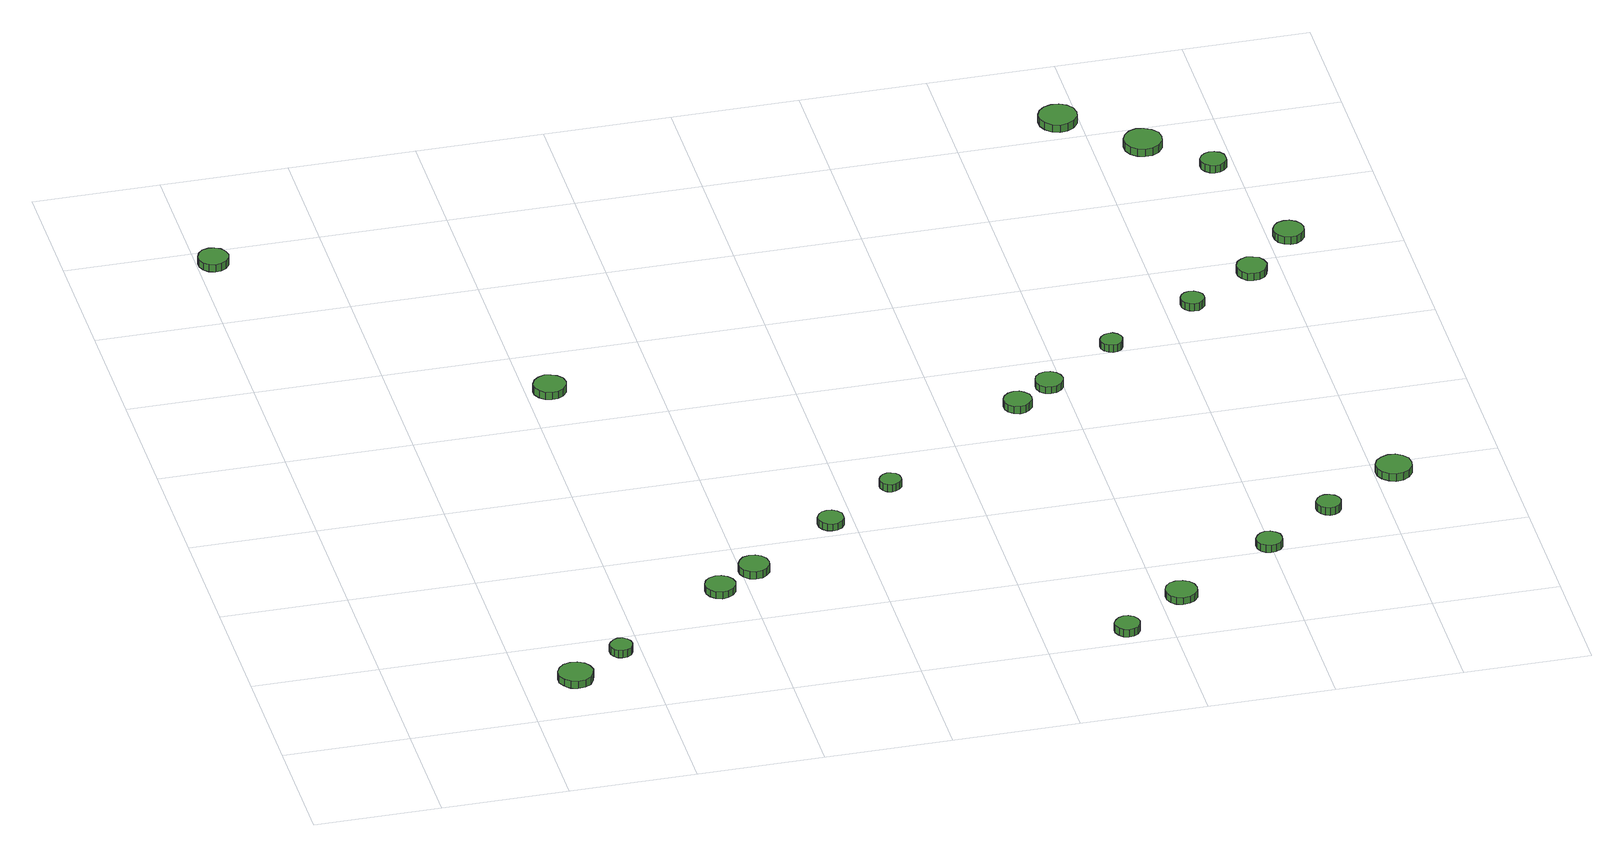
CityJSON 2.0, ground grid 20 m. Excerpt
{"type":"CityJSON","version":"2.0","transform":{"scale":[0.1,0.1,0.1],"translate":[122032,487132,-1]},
"CityObjects":{
"tree1":{"type":"SolitaryVegetationObject","attributes":{"function":"something"},"geometry":[{"type":"MultiSurface","lod":"1","boundaries":[[[0,1,2,3,4,5,6,7,8,9,10,11,12,13,14]],[[15,16,17,18,19,20,21,22,23,24,25,26,27,28,29]],[[0,29,28,1]],[[1,28,27,2]],[[2,27,26,3]],[[3,26,25,4]],[[4,25,24,5]],[[5,24,23,6]],[[6,23,22,7]],[[7,22,21,8]],[[8,21,20,9]],[[9,20,19,10]],[[10,19,18,11]],[[11,18,17,12]],[[12,17,16,13]],[[13,16,15,14]],[[14,15,29,0]]]}]},
"tree2":{"type":"SolitaryVegetationObject","attributes":{"function":"something"},"geometry":[{"type":"MultiSurface","lod":"1","boundaries":[[[30,31,32,33,34,35,36,37,38,39,40,41,42,43,44]],[[45,46,47,48,49,50,51,52,53,54,55,56,57,58,59]],[[30,59,58,31]],[[31,58,57,32]],[[32,57,56,33]],[[33,56,55,34]],[[34,55,54,35]],[[35,54,53,36]],[[36,53,52,37]],[[37,52,51,38]],[[38,51,50,39]],[[39,50,49,40]],[[40,49,48,41]],[[41,48,47,42]],[[42,47,46,43]],[[43,46,45,44]],[[44,45,59,30]]]}]},
"tree3":{"type":"SolitaryVegetationObject","attributes":{"function":"something"},"geometry":[{"type":"MultiSurface","lod":"1","boundaries":[[[60,61,62,63,64,65,66,67,68,69,70,71,72,73,74]],[[75,76,77,78,79,80,81,82,83,84,85,86,87,88,89]],[[60,89,88,61]],[[61,88,87,62]],[[62,87,86,63]],[[63,86,85,64]],[[64,85,84,65]],[[65,84,83,66]],[[66,83,82,67]],[[67,82,81,68]],[[68,81,80,69]],[[69,80,79,70]],[[70,79,78,71]],[[71,78,77,72]],[[72,77,76,73]],[[73,76,75,74]],[[74,75,89,60]]]}]},
"tree4":{"type":"SolitaryVegetationObject","attributes":{"function":"something"},"geometry":[{"type":"MultiSurface","lod":"1","boundaries":[[[90,91,92,93,94,95,96,97,98,99,100,101,102,103,104]],[[105,106,107,108,109,110,111,112,113,114,115,116,117,118,119]],[[90,119,118,91]],[[91,118,117,92]],[[92,117,116,93]],[[93,116,115,94]],[[94,115,114,95]],[[95,114,113,96]],[[96,113,112,97]],[[97,112,111,98]],[[98,111,110,99]],[[99,110,109,100]],[[100,109,108,101]],[[101,108,107,102]],[[102,107,106,103]],[[103,106,105,104]],[[104,105,119,90]]]}]},
"tree5":{"type":"SolitaryVegetationObject","attributes":{"function":"something"},"geometry":[{"type":"MultiSurface","lod":"1","boundaries":[[[120,121,122,123,124,125,126,127,128,129,130,131,132,133,134]],[[135,136,137,138,139,140,141,142,143,144,145,146,147,148,149]],[[120,149,148,121]],[[121,148,147,122]],[[122,147,146,123]],[[123,146,145,124]],[[124,145,144,125]],[[125,144,143,126]],[[126,143,142,127]],[[127,142,141,128]],[[128,141,140,129]],[[129,140,139,130]],[[130,139,138,131]],[[131,138,137,132]],[[132,137,136,133]],[[133,136,135,134]],[[134,135,149,120]]]}]},
"tree6":{"type":"SolitaryVegetationObject","attributes":{"function":"something"},"geometry":[{"type":"MultiSurface","lod":"1","boundaries":[[[150,151,152,153,154,155,156,157,158,159,160,161,162,163,164]],[[165,166,167,168,169,170,171,172,173,174,175,176,177,178,179]],[[150,179,178,151]],[[151,178,177,152]],[[152,177,176,153]],[[153,176,175,154]],[[154,175,174,155]],[[155,174,173,156]],[[156,173,172,157]],[[157,172,171,158]],[[158,171,170,159]],[[159,170,169,160]],[[160,169,168,161]],[[161,168,167,162]],[[162,167,166,163]],[[163,166,165,164]],[[164,165,179,150]]]}]},
"tree7":{"type":"SolitaryVegetationObject","attributes":{"function":"something"},"geometry":[{"type":"MultiSurface","lod":"1","boundaries":[[[180,181,182,183,184,185,186,187,188,189,190,191,192,193,194]],[[195,196,197,198,199,200,201,202,203,204,205,206,207,208,209]],[[180,209,208,181]],[[181,208,207,182]],[[182,207,206,183]],[[183,206,205,184]],[[184,205,204,185]],[[185,204,203,186]],[[186,203,202,187]],[[187,202,201,188]],[[188,201,200,189]],[[189,200,199,190]],[[190,199,198,191]],[[191,198,197,192]],[[192,197,196,193]],[[193,196,195,194]],[[194,195,209,180]]]}]},
"tree8":{"type":"SolitaryVegetationObject","attributes":{"function":"something"},"geometry":[{"type":"MultiSurface","lod":"1","boundaries":[[[210,211,212,213,214,215,216,217,218,219,220,221,222,223,224]],[[225,226,227,228,229,230,231,232,233,234,235,236,237,238,239]],[[210,239,238,211]],[[211,238,237,212]],[[212,237,236,213]],[[213,236,235,214]],[[214,235,234,215]],[[215,234,233,216]],[[216,233,232,217]],[[217,232,231,218]],[[218,231,230,219]],[[219,230,229,220]],[[220,229,228,221]],[[221,228,227,222]],[[222,227,226,223]],[[223,226,225,224]],[[224,225,239,210]]]}]},
"tree9":{"type":"SolitaryVegetationObject","attributes":{"function":"something"},"geometry":[{"type":"MultiSurface","lod":"1","boundaries":[[[240,241,242,243,244,245,246,247,248,249,250,251,252,253,254]],[[255,256,257,258,259,260,261,262,263,264,265,266,267,268,269]],[[240,269,268,241]],[[241,268,267,242]],[[242,267,266,243]],[[243,266,265,244]],[[244,265,264,245]],[[245,264,263,246]],[[246,263,262,247]],[[247,262,261,248]],[[248,261,260,249]],[[249,260,259,250]],[[250,259,258,251]],[[251,258,257,252]],[[252,257,256,253]],[[253,256,255,254]],[[254,255,269,240]]]}]},
"tree10":{"type":"SolitaryVegetationObject","attributes":{"function":"something"},"geometry":[{"type":"MultiSurface","lod":"1","boundaries":[[[270,271,272,273,274,275,276,277,278,279,280,281,282,283,284]],[[285,286,287,288,289,290,291,292,293,294,295,296,297,298,299]],[[270,299,298,271]],[[271,298,297,272]],[[272,297,296,273]],[[273,296,295,274]],[[274,295,294,275]],[[275,294,293,276]],[[276,293,292,277]],[[277,292,291,278]],[[278,291,290,279]],[[279,290,289,280]],[[280,289,288,281]],[[281,288,287,282]],[[282,287,286,283]],[[283,286,285,284]],[[284,285,299,270]]]}]},
"tree11":{"type":"SolitaryVegetationObject","attributes":{"function":"something"},"geometry":[{"type":"MultiSurface","lod":"1","boundaries":[[[300,301,302,303,304,305,306,307,308,309,310,311,312,313,314]],[[315,316,317,318,319,320,321,322,323,324,325,326,327,328,329]],[[300,329,328,301]],[[301,328,327,302]],[[302,327,326,303]],[[303,326,325,304]],[[304,325,324,305]],[[305,324,323,306]],[[306,323,322,307]],[[307,322,321,308]],[[308,321,320,309]],[[309,320,319,310]],[[310,319,318,311]],[[311,318,317,312]],[[312,317,316,313]],[[313,316,315,314]],[[314,315,329,300]]]}]},
"tree12":{"type":"SolitaryVegetationObject","attributes":{"function":"something"},"geometry":[{"type":"MultiSurface","lod":"1","boundaries":[[[330,331,332,333,334,335,336,337,338,339,340,341,342,343,344]],[[345,346,347,348,349,350,351,352,353,354,355,356,357,358,359]],[[330,359,358,331]],[[331,358,357,332]],[[332,357,356,333]],[[333,356,355,334]],[[334,355,354,335]],[[335,354,353,336]],[[336,353,352,337]],[[337,352,351,338]],[[338,351,350,339]],[[339,350,349,340]],[[340,349,348,341]],[[341,348,347,342]],[[342,347,346,343]],[[343,346,345,344]],[[344,345,359,330]]]}]},
"tree13":{"type":"SolitaryVegetationObject","attributes":{"function":"something"},"geometry":[{"type":"MultiSurface","lod":"1","boundaries":[[[360,361,362,363,364,365,366,367,368,369,370,371,372,373,374]],[[375,376,377,378,379,380,381,382,383,384,385,386,387,388,389]],[[360,389,388,361]],[[361,388,387,362]],[[362,387,386,363]],[[363,386,385,364]],[[364,385,384,365]],[[365,384,383,366]],[[366,383,382,367]],[[367,382,381,368]],[[368,381,380,369]],[[369,380,379,370]],[[370,379,378,371]],[[371,378,377,372]],[[372,377,376,373]],[[373,376,375,374]],[[374,375,389,360]]]}]},
"tree14":{"type":"SolitaryVegetationObject","attributes":{"function":"something"},"geometry":[{"type":"MultiSurface","lod":"1","boundaries":[[[390,391,392,393,394,395,396,397,398,399,400,401,402,403,404]],[[405,406,407,408,409,410,411,412,413,414,415,416,417,418,419]],[[390,419,418,391]],[[391,418,417,392]],[[392,417,416,393]],[[393,416,415,394]],[[394,415,414,395]],[[395,414,413,396]],[[396,413,412,397]],[[397,412,411,398]],[[398,411,410,399]],[[399,410,409,400]],[[400,409,408,401]],[[401,408,407,402]],[[402,407,406,403]],[[403,406,405,404]],[[404,405,419,390]]]}]},
"tree15":{"type":"SolitaryVegetationObject","attributes":{"function":"something"},"geometry":[{"type":"MultiSurface","lod":"1","boundaries":[[[420,421,422,423,424,425,426,427,428,429,430,431,432,433,434]],[[435,436,437,438,439,440,441,442,443,444,445,446,447,448,449]],[[420,449,448,421]],[[421,448,447,422]],[[422,447,446,423]],[[423,446,445,424]],[[424,445,444,425]],[[425,444,443,426]],[[426,443,442,427]],[[427,442,441,428]],[[428,441,440,429]],[[429,440,439,430]],[[430,439,438,431]],[[431,438,437,432]],[[432,437,436,433]],[[433,436,435,434]],[[434,435,449,420]]]}]},
"tree16":{"type":"SolitaryVegetationObject","attributes":{"function":"something"},"geometry":[{"type":"MultiSurface","lod":"1","boundaries":[[[450,451,452,453,454,455,456,457,458,459,460,461,462,463,464]],[[465,466,467,468,469,470,471,472,473,474,475,476,477,478,479]],[[450,479,478,451]],[[451,478,477,452]],[[452,477,476,453]],[[453,476,475,454]],[[454,475,474,455]],[[455,474,473,456]],[[456,473,472,457]],[[457,472,471,458]],[[458,471,470,459]],[[459,470,469,460]],[[460,469,468,461]],[[461,468,467,462]],[[462,467,466,463]],[[463,466,465,464]],[[464,465,479,450]]]}]},
"tree17":{"type":"SolitaryVegetationObject","attributes":{"function":"something"},"geometry":[{"type":"MultiSurface","lod":"1","boundaries":[[[480,481,482,483,484,485,486,487,488,489,490,491,492,493,494]],[[495,496,497,498,499,500,501,502,503,504,505,506,507,508,509]],[[480,509,508,481]],[[481,508,507,482]],[[482,507,506,483]],[[483,506,505,484]],[[484,505,504,485]],[[485,504,503,486]],[[486,503,502,487]],[[487,502,501,488]],[[488,501,500,489]],[[489,500,499,490]],[[490,499,498,491]],[[491,498,497,492]],[[492,497,496,493]],[[493,496,495,494]],[[494,495,509,480]]]}]},
"tree18":{"type":"SolitaryVegetationObject","attributes":{"function":"something"},"geometry":[{"type":"MultiSurface","lod":"1","boundaries":[[[510,511,512,513,514,515,516,517,518,519,520,521,522,523,524]],[[525,526,527,528,529,530,531,532,533,534,535,536,537,538,539]],[[510,539,538,511]],[[511,538,537,512]],[[512,537,536,513]],[[513,536,535,514]],[[514,535,534,515]],[[515,534,533,516]],[[516,533,532,517]],[[517,532,531,518]],[[518,531,530,519]],[[519,530,529,520]],[[520,529,528,521]],[[521,528,527,522]],[[522,527,526,523]],[[523,526,525,524]],[[524,525,539,510]]]}]},
"tree19":{"type":"SolitaryVegetationObject","attributes":{"function":"something"},"geometry":[{"type":"MultiSurface","lod":"1","boundaries":[[[540,541,542,543,544,545,546,547,548,549,550,551,552,553,554]],[[555,556,557,558,559,560,561,562,563,564,565,566,567,568,569]],[[540,569,568,541]],[[541,568,567,542]],[[542,567,566,543]],[[543,566,565,544]],[[544,565,564,545]],[[545,564,563,546]],[[546,563,562,547]],[[547,562,561,548]],[[548,561,560,549]],[[549,560,559,550]],[[550,559,558,551]],[[551,558,557,552]],[[552,557,556,553]],[[553,556,555,554]],[[554,555,569,540]]]}]},
"tree20":{"type":"SolitaryVegetationObject","attributes":{"function":"something"},"geometry":[{"type":"MultiSurface","lod":"1","boundaries":[[[570,571,572,573,574,575,576,577,578,579,580,581,582,583,584]],[[585,586,587,588,589,590,591,592,593,594,595,596,597,598,599]],[[570,599,598,571]],[[571,598,597,572]],[[572,597,596,573]],[[573,596,595,574]],[[574,595,594,575]],[[575,594,593,576]],[[576,593,592,577]],[[577,592,591,578]],[[578,591,590,579]],[[579,590,589,580]],[[580,589,588,581]],[[581,588,587,582]],[[582,587,586,583]],[[583,586,585,584]],[[584,585,599,570]]]}]},
"tree21":{"type":"SolitaryVegetationObject","attributes":{"function":"something"},"geometry":[{"type":"MultiSurface","lod":"1","boundaries":[[[600,601,602,603,604,605,606,607,608,609,610,611,612,613,614]],[[615,616,617,618,619,620,621,622,623,624,625,626,627,628,629]],[[600,629,628,601]],[[601,628,627,602]],[[602,627,626,603]],[[603,626,625,604]],[[604,625,624,605]],[[605,624,623,606]],[[606,623,622,607]],[[607,622,621,608]],[[608,621,620,609]],[[609,620,619,610]],[[610,619,618,611]],[[611,618,617,612]],[[612,617,616,613]],[[613,616,615,614]],[[614,615,629,600]]]}]},
"tree22":{"type":"SolitaryVegetationObject","attributes":{"function":"something"},"geometry":[{"type":"MultiSurface","lod":"1","boundaries":[[[630,631,632,633,634,635,636,637,638,639,640,641,642,643,644]],[[645,646,647,648,649,650,651,652,653,654,655,656,657,658,659]],[[630,659,658,631]],[[631,658,657,632]],[[632,657,656,633]],[[633,656,655,634]],[[634,655,654,635]],[[635,654,653,636]],[[636,653,652,637]],[[637,652,651,638]],[[638,651,650,639]],[[639,650,649,640]],[[640,649,648,641]],[[641,648,647,642]],[[642,647,646,643]],[[643,646,645,644]],[[644,645,659,630]]]}]}
},
"vertices":[
[309,90,30],[306,101,30],[300,110,30],[290,116,30],[278,117,30],[267,114,30],[259,106,30],[254,96,30],[254,84,30],[259,74,30],[267,66,30],[278,62,30],[290,64,30],[300,69,30],[306,79,30],[306,79,17],[300,69,17],[290,64,17],[278,62,17],[267,66,17],[259,74,17],[254,84,17],[254,96,17],[259,106,17],[267,114,17],[278,117,17],[290,116,17],[300,110,17],[306,101,17],[309,90,17],
[386,154,26],[384,161,26],[380,167,26],[374,171,26],[366,172,26],[359,169,26],[354,164,26],[350,158,26],[350,150,26],[354,143,26],[359,138,26],[366,136,26],[374,137,26],[380,141,26],[384,147,26],[384,147,13],[380,141,13],[374,137,13],[366,136,13],[359,138,13],[354,143,13],[350,150,13],[350,158,13],[354,164,13],[359,169,13],[366,172,13],[374,171,13],[380,167,13],[384,161,13],[386,154,13],
[50,1367,21],[48,1376,21],[42,1385,21],[33,1390,21],[24,1391,21],[14,1388,21],[7,1381,21],[3,1372,21],[3,1362,21],[7,1353,21],[14,1346,21],[24,1343,21],[33,1344,21],[42,1349,21],[48,1357,21],[48,1357,8],[42,1349,8],[33,1344,8],[24,1343,8],[14,1346,8],[7,1353,8],[3,1362,8],[3,1372,8],[7,1381,8],[14,1388,8],[24,1391,8],[33,1390,8],[42,1385,8],[48,1376,8],[50,1367,8],
[578,282,27],[576,291,27],[570,299,27],[561,304,27],[552,305,27],[542,302,27],[535,296,27],[531,287,27],[531,277,27],[535,268,27],[542,261,27],[552,258,27],[561,259,27],[570,264,27],[576,272,27],[576,272,15],[570,264,15],[561,259,15],[552,258,15],[542,261,15],[535,268,15],[531,277,15],[531,287,15],[535,296,15],[542,302,15],[552,305,15],[561,304,15],[570,299,15],[576,291,15],[578,282,15],
[462,892,25],[460,903,25],[453,911,25],[444,916,25],[434,918,25],[424,914,25],[416,907,25],[411,897,25],[411,887,25],[416,877,25],[424,870,25],[434,867,25],[444,868,25],[453,873,25],[460,882,25],[460,882,12],[453,873,12],[444,868,12],[434,867,12],[424,870,12],[416,877,12],[411,887,12],[411,897,12],[416,907,12],[424,914,12],[434,918,12],[444,916,12],[453,911,12],[460,903,12],[462,892,12],
[642,328,25],[640,338,25],[634,346,25],[626,351,25],[616,352,25],[606,349,25],[599,342,25],[595,333,25],[595,323,25],[599,314,25],[606,307,25],[616,304,25],[626,305,25],[634,310,25],[640,318,25],[640,318,12],[634,310,12],[626,305,12],[616,304,12],[606,307,12],[599,314,12],[595,323,12],[595,333,12],[599,342,12],[606,349,12],[616,352,12],[626,351,12],[634,346,12],[640,338,12],[642,328,12],
[782,425,26],[781,433,26],[776,440,26],[768,444,26],[760,445,26],[752,443,26],[746,437,26],[742,429,26],[742,421,26],[746,413,26],[752,407,26],[760,405,26],[768,405,26],[776,410,26],[781,417,26],[781,417,14],[776,410,14],[768,405,14],[760,405,14],[752,407,14],[746,413,14],[742,421,14],[742,429,14],[746,437,14],[752,443,14],[760,445,14],[768,444,14],[776,440,14],[781,433,14],[782,425,14],
[891,502,30],[890,509,30],[886,515,30],[879,518,30],[873,519,30],[866,517,30],[861,512,30],[858,506,30],[858,499,30],[861,492,30],[866,487,30],[873,485,30],[879,486,30],[886,490,30],[890,495,30],[890,495,17],[886,490,17],[879,486,17],[873,485,17],[866,487,17],[861,492,17],[858,499,17],[858,506,17],[861,512,17],[866,517,17],[873,519,17],[879,518,17],[886,515,17],[890,509,17],[891,502,17],
[1150,30,26],[1148,38,26],[1143,45,26],[1136,49,26],[1128,50,26],[1120,47,26],[1114,41,26],[1110,34,26],[1110,26,26],[1114,18,26],[1120,12,26],[1128,10,26],[1136,11,26],[1143,15,26],[1148,22,26],[1148,22,13],[1143,15,13],[1136,11,13],[1128,10,13],[1120,12,13],[1114,18,13],[1110,26,13],[1110,34,13],[1114,41,13],[1120,47,13],[1128,50,13],[1136,49,13],[1143,45,13],[1148,38,13],[1150,30,13],
[1257,104,25],[1255,114,25],[1249,122,25],[1240,127,25],[1229,128,25],[1219,125,25],[1212,118,25],[1208,109,25],[1208,98,25],[1212,89,25],[1219,82,25],[1229,79,25],[1240,80,25],[1249,85,25],[1255,93,25],[1255,93,13],[1249,85,13],[1240,80,13],[1229,79,13],[1219,82,13],[1212,89,13],[1208,98,13],[1208,109,13],[1212,118,13],[1219,125,13],[1229,128,13],[1240,127,13],[1249,122,13],[1255,114,13],[1257,104,13],
[1138,674,30],[1136,683,30],[1130,690,30],[1123,695,30],[1114,696,30],[1105,693,30],[1098,687,30],[1094,679,30],[1094,669,30],[1098,661,30],[1105,655,30],[1114,652,30],[1123,653,30],[1130,658,30],[1136,665,30],[1136,665,17],[1130,658,17],[1123,653,17],[1114,652,17],[1105,655,17],[1098,661,17],[1094,669,17],[1094,679,17],[1098,687,17],[1105,693,17],[1114,696,17],[1123,695,17],[1130,690,17],[1136,683,17],[1138,674,17],
[1198,719,28],[1196,728,28],[1191,735,28],[1183,740,28],[1174,741,28],[1165,738,28],[1158,732,28],[1155,724,28],[1155,715,28],[1158,706,28],[1165,700,28],[1174,697,28],[1183,698,28],[1191,703,28],[1196,710,28],[1196,710,16],[1191,703,16],[1183,698,16],[1174,697,16],[1165,700,16],[1158,706,16],[1155,715,16],[1155,724,16],[1158,732,16],[1165,738,16],[1174,741,16],[1183,740,16],[1191,735,16],[1196,728,16],[1198,719,16],
[1416,210,25],[1415,219,25],[1410,225,25],[1402,230,25],[1394,231,25],[1386,228,25],[1380,222,25],[1376,215,25],[1376,206,25],[1380,198,25],[1386,193,25],[1394,190,25],[1402,191,25],[1410,195,25],[1415,202,25],[1415,202,12],[1410,195,12],[1402,191,12],[1394,190,12],[1386,193,12],[1380,198,12],[1376,206,12],[1376,215,12],[1380,222,12],[1386,228,12],[1394,231,12],[1402,230,12],[1410,225,12],[1415,219,12],[1416,210,12],
[1312,803,30],[1310,810,30],[1306,816,30],[1300,820,30],[1293,820,30],[1286,818,30],[1280,813,30],[1277,807,30],[1277,799,30],[1280,793,30],[1286,788,30],[1293,786,30],[1300,786,30],[1306,790,30],[1310,796,30],[1310,796,17],[1306,790,17],[1300,786,17],[1293,786,17],[1286,788,17],[1280,793,17],[1277,799,17],[1277,807,17],[1280,813,17],[1286,818,17],[1293,820,17],[1300,820,17],[1306,816,17],[1310,810,17],[1312,803,17],
[1528,289,26],[1526,297,26],[1521,303,26],[1514,307,26],[1506,308,26],[1499,306,26],[1493,300,26],[1489,293,26],[1489,285,26],[1493,277,26],[1499,272,26],[1506,269,26],[1514,270,26],[1521,274,26],[1526,281,26],[1526,281,13],[1521,274,13],[1514,270,13],[1506,269,13],[1499,272,13],[1493,277,13],[1489,285,13],[1489,293,13],[1493,300,13],[1499,306,13],[1506,308,13],[1514,307,13],[1521,303,13],[1526,297,13],[1528,289,13],
[1460,889,29],[1459,896,29],[1454,902,29],[1448,906,29],[1440,907,29],[1433,905,29],[1427,900,29],[1424,893,29],[1424,885,29],[1427,878,29],[1433,873,29],[1440,871,29],[1448,871,29],[1454,875,29],[1459,881,29],[1459,881,16],[1454,875,16],[1448,871,16],[1440,871,16],[1433,873,16],[1427,878,16],[1424,885,16],[1424,893,16],[1427,900,16],[1433,905,16],[1440,907,16],[1448,906,16],[1454,902,16],[1459,896,16],[1460,889,16],
[1658,369,24],[1656,381,24],[1649,390,24],[1639,396,24],[1627,397,24],[1616,393,24],[1607,386,24],[1602,375,24],[1602,363,24],[1607,353,24],[1616,345,24],[1627,341,24],[1639,342,24],[1649,348,24],[1656,358,24],[1656,358,11],[1649,348,11],[1639,342,11],[1627,341,11],[1616,345,11],[1607,353,11],[1602,363,11],[1602,375,11],[1607,386,11],[1616,393,11],[1627,397,11],[1639,396,11],[1649,390,11],[1656,381,11],[1658,369,11],
[1396,1442,25],[1394,1455,25],[1386,1465,25],[1375,1471,25],[1363,1472,25],[1351,1468,25],[1342,1460,25],[1337,1449,25],[1337,1436,25],[1342,1425,25],[1351,1416,25],[1363,1412,25],[1375,1414,25],[1386,1420,25],[1394,1430,25],[1394,1430,12],[1386,1420,12],[1375,1414,12],[1363,1412,12],[1351,1416,12],[1342,1425,12],[1337,1436,12],[1337,1449,12],[1342,1460,12],[1351,1468,12],[1363,1472,12],[1375,1471,12],[1386,1465,12],[1394,1455,12],[1396,1442,12],
[1575,956,29],[1572,966,29],[1567,974,29],[1558,978,29],[1548,980,29],[1539,976,29],[1532,970,29],[1528,961,29],[1528,951,29],[1532,942,29],[1539,935,29],[1548,932,29],[1558,933,29],[1567,938,29],[1572,946,29],[1572,946,16],[1567,938,16],[1558,933,16],[1548,932,16],[1539,935,16],[1532,942,16],[1528,951,16],[1528,961,16],[1532,970,16],[1539,976,16],[1548,980,16],[1558,978,16],[1567,974,16],[1572,966,16],[1575,956,16],
[1505,1344,26],[1503,1356,26],[1495,1366,26],[1484,1372,26],[1472,1374,26],[1460,1370,26],[1451,1361,26],[1446,1350,26],[1446,1337,26],[1451,1326,26],[1460,1318,26],[1472,1314,26],[1484,1315,26],[1495,1321,26],[1503,1331,26],[1503,1331,13],[1495,1321,13],[1484,1315,13],[1472,1314,13],[1460,1318,13],[1451,1326,13],[1446,1337,13],[1446,1350,13],[1451,1361,13],[1460,1370,13],[1472,1374,13],[1484,1372,13],[1495,1366,13],[1503,1356,13],[1505,1344,13],
[1653,1040,30],[1651,1050,30],[1645,1058,30],[1636,1063,30],[1627,1064,30],[1617,1061,30],[1610,1054,30],[1606,1045,30],[1606,1035,30],[1610,1026,30],[1617,1019,30],[1627,1016,30],[1636,1017,30],[1645,1022,30],[1651,1030,30],[1651,1030,17],[1645,1022,17],[1636,1017,17],[1627,1016,17],[1617,1019,17],[1610,1026,17],[1606,1035,17],[1606,1045,17],[1610,1054,17],[1617,1061,17],[1627,1064,17],[1636,1063,17],[1645,1058,17],[1651,1050,17],[1653,1040,17],
[1585,1260,29],[1584,1268,29],[1579,1275,29],[1571,1279,29],[1563,1280,29],[1555,1277,29],[1549,1272,29],[1545,1264,29],[1545,1255,29],[1549,1248,29],[1555,1242,29],[1563,1239,29],[1571,1240,29],[1579,1245,29],[1584,1251,29],[1584,1251,16],[1579,1245,16],[1571,1240,16],[1563,1239,16],[1555,1242,16],[1549,1248,16],[1545,1255,16],[1545,1264,16],[1549,1272,16],[1555,1277,16],[1563,1280,16],[1571,1279,16],[1579,1275,16],[1584,1268,16],[1585,1260,16]
]}
